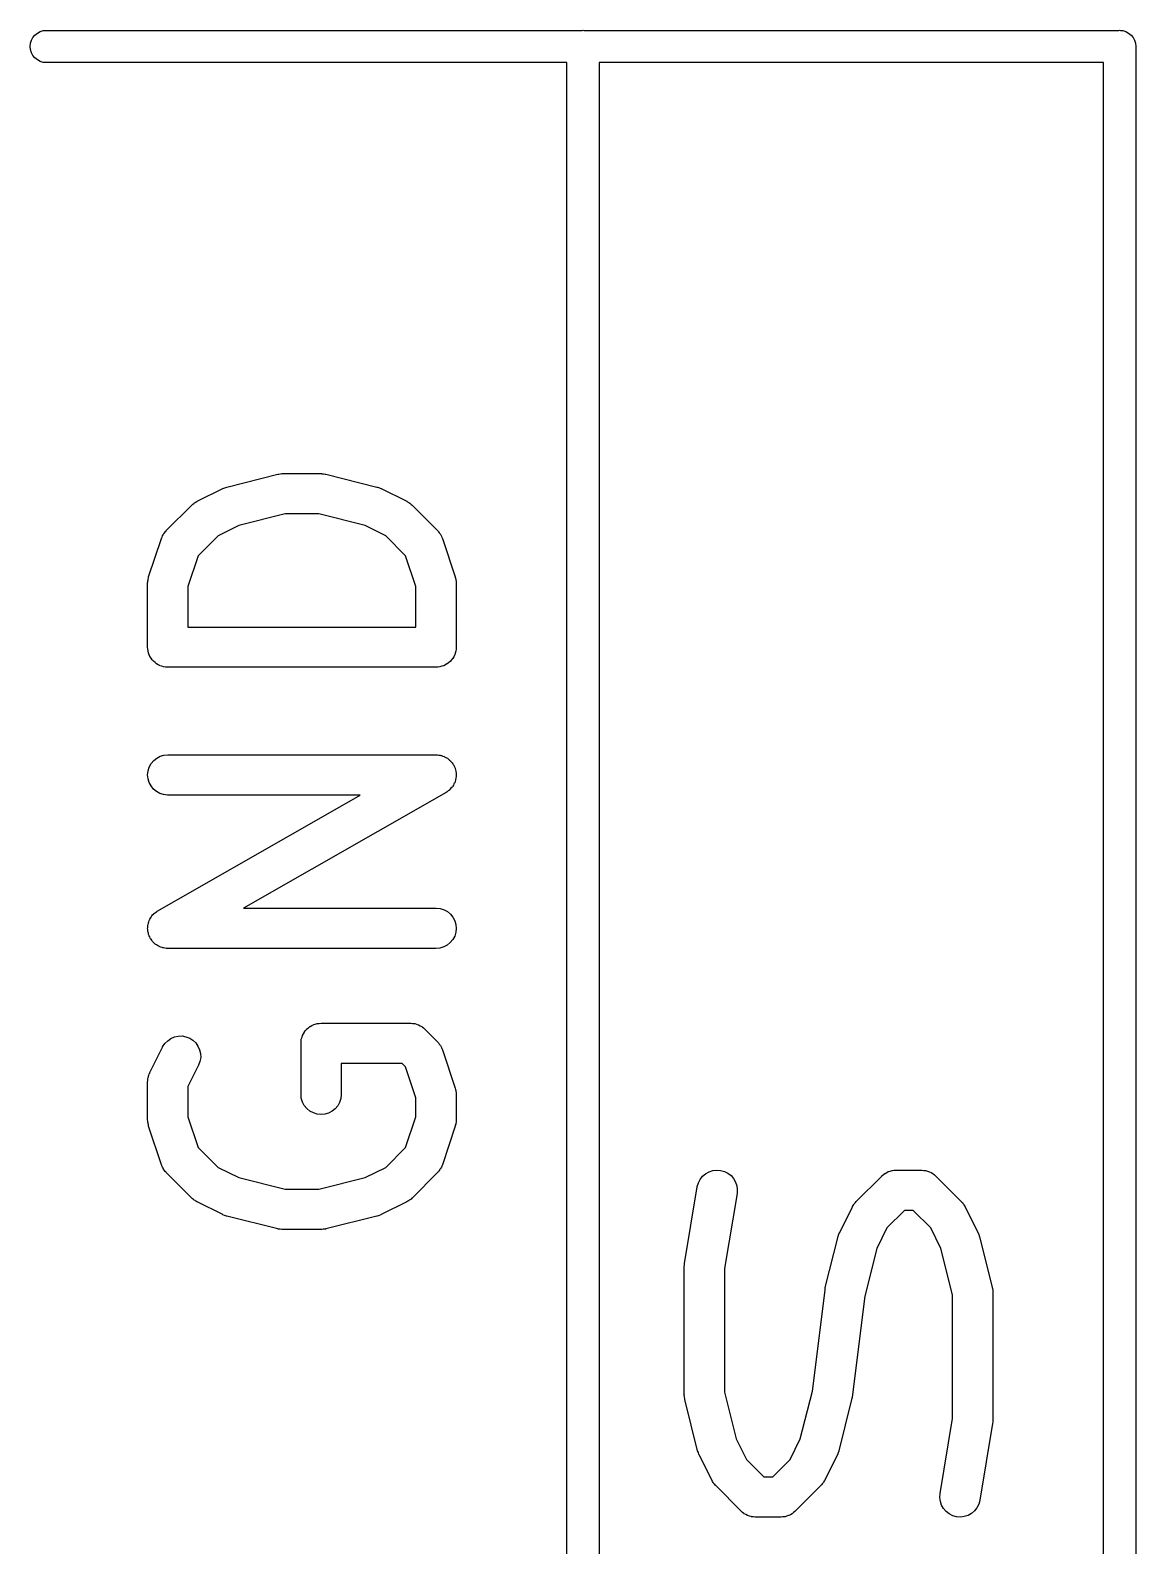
# Model space of a CAD drawing. Extents: x 27 to 117, y -173 to -16.
# Drawn here: x 112.94 to 117.06, y -61.34 to -55.69 of the extents above; entities that cross this region are included whole.
import ezdxf

# ---------------------------------------------------------------- set-up
doc = ezdxf.new("R2010")
doc.units = 0
doc.layers.add('BLACK', color=7, linetype='CONTINUOUS')

msp = doc.modelspace()

# ---------------------------------------------------------------- linework, layer by layer
at = {"layer": 'BLACK', "linetype": 'CONTINUOUS'}
for p, q in [((112.941, -55.7382), (112.944, -55.7269)), ((112.944, -55.7269), (112.95, -55.7165)), ((112.95, -55.7165), (112.957, -55.7074)), ((112.957, -55.7074), (112.967, -55.6999)), ((112.967, -55.6999), (112.977, -55.6943)), ((112.977, -55.6943), (112.988, -55.6909)), ((112.988, -55.6909), (112.997, -55.69)), ((112.997, -55.69), (114.997, -55.69)), ((114.997, -55.69), (115, -55.6897)), ((115, -55.6897), (115.003, -55.69)), ((115.003, -55.69), (116.997, -55.69)), ((116.997, -55.69), (117, -55.6897)), ((117, -55.6897), (117.003, -55.69)), ((117.003, -55.69), (117.012, -55.6909)), ((117.012, -55.6909), (117.023, -55.6943)), ((117.023, -55.6943), (117.033, -55.6999)), ((117.033, -55.6999), (117.043, -55.7074)), ((117.043, -55.7074), (117.05, -55.7165)), ((117.05, -55.7165), (117.056, -55.7269)), ((117.056, -55.7269), (117.059, -55.7382)), ((112.94, -55.75), (112.941, -55.7382)), ((112.941, -55.7618), (112.94, -55.75)), ((112.944, -55.7731), (112.941, -55.7618)), ((112.95, -55.7835), (112.944, -55.7731)), ((112.957, -55.7926), (112.95, -55.7835)), ((117.059, -55.7382), (117.06, -55.75)), ((117.06, -55.75), (117.06, -55.7529)), ((117.06, -55.7529), (117.06, -76.7471)), ((112.967, -55.8001), (112.957, -55.7926)), ((112.977, -55.8057), (112.967, -55.8001)), ((112.988, -55.8091), (112.977, -55.8057)), ((112.997, -55.81), (112.988, -55.8091)), ((114.94, -55.81), (112.997, -55.81)), ((114.94, -66.19), (114.94, -55.81)), ((115.06, -55.81), (115.06, -66.2471)), ((116.94, -55.81), (115.06, -55.81)), ((116.94, -76.69), (116.94, -55.81)), ((113.672, -57.3915), (113.863, -57.3439)), ((113.863, -57.3439), (113.864, -57.3437)), ((113.864, -57.3437), (113.865, -57.3435)), ((113.865, -57.3435), (113.866, -57.3431)), ((113.866, -57.3431), (113.872, -57.3425)), ((113.872, -57.3425), (113.878, -57.3417)), ((113.878, -57.3417), (113.88, -57.3418)), ((113.88, -57.3418), (113.881, -57.3417)), ((113.881, -57.3417), (114.024, -57.3417)), ((114.024, -57.3417), (114.025, -57.3417)), ((114.025, -57.3417), (114.026, -57.3418)), ((114.026, -57.3418), (114.028, -57.3418)), ((114.028, -57.3418), (114.033, -57.3426)), ((114.033, -57.3426), (114.039, -57.3433)), ((114.039, -57.3433), (114.041, -57.3437)), ((114.041, -57.3437), (114.042, -57.3439)), ((114.042, -57.3439), (114.232, -57.3915)), ((113.562, -57.4448), (113.657, -57.3972)), ((113.657, -57.3972), (113.658, -57.3967)), ((113.658, -57.3964), (113.665, -57.3941)), ((113.658, -57.3966), (113.658, -57.3964)), ((113.658, -57.3967), (113.658, -57.3966)), ((113.665, -57.3941), (113.672, -57.3917)), ((113.672, -57.3916), (113.672, -57.3915)), ((113.672, -57.3917), (113.672, -57.3916)), ((114.232, -57.3915), (114.233, -57.3918)), ((114.233, -57.3918), (114.234, -57.3919)), ((114.234, -57.3919), (114.234, -57.392)), ((114.234, -57.392), (114.241, -57.3945)), ((114.241, -57.3945), (114.247, -57.3969)), ((114.247, -57.3969), (114.248, -57.3971)), ((114.248, -57.3971), (114.248, -57.3972)), ((114.248, -57.3972), (114.343, -57.4448)), ((113.447, -57.5541), (113.542, -57.4589)), ((113.542, -57.4589), (113.543, -57.4581)), ((113.543, -57.4581), (113.546, -57.4555)), ((113.546, -57.4555), (113.549, -57.4526)), ((113.549, -57.4526), (113.552, -57.4509)), ((113.552, -57.4509), (113.554, -57.449)), ((113.554, -57.449), (113.558, -57.4471)), ((113.558, -57.4471), (113.562, -57.4448)), ((114.343, -57.4448), (114.344, -57.4453)), ((114.344, -57.4453), (114.348, -57.4476)), ((114.348, -57.4476), (114.351, -57.4496)), ((114.351, -57.4496), (114.354, -57.4516)), ((114.354, -57.4516), (114.356, -57.4533)), ((114.356, -57.4533), (114.359, -57.4562)), ((114.359, -57.4562), (114.363, -57.4589)), ((114.363, -57.4589), (114.458, -57.5541)), ((113.717, -57.535), (113.64, -57.5735)), ((113.89, -57.4917), (113.717, -57.535)), ((114.015, -57.4917), (113.89, -57.4917)), ((114.188, -57.535), (114.015, -57.4917)), ((114.265, -57.5735), (114.188, -57.535)), ((113.381, -57.7263), (113.429, -57.5834)), ((113.429, -57.5824), (113.43, -57.5804)), ((113.429, -57.5834), (113.429, -57.5824)), ((113.43, -57.5804), (113.431, -57.5783)), ((113.431, -57.5783), (113.433, -57.5738)), ((113.433, -57.5738), (113.435, -57.5692)), ((113.435, -57.5692), (113.437, -57.5674)), ((113.437, -57.5674), (113.438, -57.5654)), ((113.438, -57.5654), (113.441, -57.5615)), ((113.441, -57.5615), (113.444, -57.5573)), ((113.444, -57.5573), (113.446, -57.5558)), ((113.446, -57.5558), (113.447, -57.5541)), ((113.64, -57.5735), (113.566, -57.6477)), ((114.339, -57.6477), (114.265, -57.5735)), ((114.458, -57.5541), (114.459, -57.5549)), ((114.459, -57.5549), (114.46, -57.5566)), ((114.46, -57.5566), (114.462, -57.5581)), ((114.462, -57.5581), (114.464, -57.5623)), ((114.464, -57.5623), (114.468, -57.5663)), ((114.468, -57.5663), (114.469, -57.5682)), ((114.469, -57.5682), (114.47, -57.5701)), ((114.47, -57.5701), (114.472, -57.5747)), ((114.472, -57.5747), (114.474, -57.5793)), ((114.474, -57.5793), (114.475, -57.5814)), ((114.475, -57.5814), (114.476, -57.5834)), ((114.476, -57.5834), (114.524, -57.7263)), ((113.566, -57.6477), (113.527, -57.7622)), ((114.377, -57.7622), (114.339, -57.6477)), ((113.377, -57.749), (113.378, -57.7448)), ((113.377, -57.75), (113.377, -57.749)), ((113.377, -57.9881), (113.377, -57.75)), ((113.378, -57.7406), (113.379, -57.7375)), ((113.378, -57.7448), (113.378, -57.7406)), ((113.379, -57.7344), (113.38, -57.7304)), ((113.379, -57.7375), (113.379, -57.7344)), ((113.38, -57.7304), (113.381, -57.7263)), ((113.527, -57.7622), (113.527, -57.9131)), ((114.377, -57.9131), (114.377, -57.7622)), ((114.524, -57.7263), (114.524, -57.7273)), ((114.524, -57.7273), (114.525, -57.7314)), ((114.525, -57.7314), (114.526, -57.7354)), ((114.526, -57.7354), (114.526, -57.7385)), ((114.526, -57.7385), (114.527, -57.7416)), ((114.527, -57.7416), (114.527, -57.7458)), ((114.527, -57.7458), (114.527, -57.75)), ((114.527, -57.75), (114.527, -57.9881)), ((113.527, -57.9131), (114.377, -57.9131)), ((113.378, -57.9951), (113.377, -57.9881)), ((114.527, -57.9881), (114.527, -57.9886)), ((114.527, -57.9886), (114.527, -57.9886)), ((114.527, -57.9886), (114.527, -57.9886)), ((114.527, -57.9886), (114.527, -57.9891)), ((114.527, -57.9891), (114.527, -57.9962)), ((113.379, -58.0021), (113.378, -57.9951)), ((113.379, -58.0024), (113.379, -58.0021)), ((113.379, -58.0027), (113.379, -58.0024)), ((113.381, -58.0094), (113.379, -58.0027)), ((113.383, -58.0162), (113.381, -58.0094)), ((113.383, -58.0164), (113.383, -58.0162)), ((113.383, -58.0167), (113.383, -58.0164)), ((113.386, -58.0229), (113.383, -58.0167)), ((113.39, -58.0292), (113.386, -58.0229)), ((113.39, -58.0294), (113.39, -58.0292)), ((113.39, -58.0296), (113.39, -58.0294)), ((113.394, -58.0351), (113.39, -58.0296)), ((113.399, -58.0406), (113.394, -58.0351)), ((113.399, -58.0407), (113.399, -58.0406)), ((113.399, -58.0409), (113.399, -58.0407)), ((113.405, -58.0454), (113.399, -58.0409)), ((113.41, -58.05), (113.405, -58.0454)), ((114.499, -58.0461), (114.494, -58.0506)), ((114.505, -58.0417), (114.499, -58.0461)), ((114.51, -58.0359), (114.505, -58.0413)), ((114.505, -58.0413), (114.505, -58.0415)), ((114.505, -58.0415), (114.505, -58.0417)), ((114.514, -58.0305), (114.51, -58.0359)), ((114.515, -58.03), (114.514, -58.0302)), ((114.514, -58.0302), (114.514, -58.0305)), ((114.518, -58.0238), (114.515, -58.03)), ((114.521, -58.0176), (114.518, -58.0238)), ((114.522, -58.0172), (114.521, -58.0174)), ((114.521, -58.0174), (114.521, -58.0176)), ((114.524, -58.0104), (114.522, -58.0172)), ((114.526, -58.0037), (114.524, -58.0104)), ((114.527, -57.9962), (114.526, -58.0032)), ((114.526, -58.0032), (114.526, -58.0034)), ((114.526, -58.0034), (114.526, -58.0037)), ((113.41, -58.0501), (113.41, -58.05)), ((113.41, -58.0503), (113.41, -58.0501)), ((113.417, -58.0536), (113.41, -58.0503)), ((113.423, -58.057), (113.417, -58.0536)), ((113.423, -58.0571), (113.423, -58.057)), ((113.423, -58.0572), (113.423, -58.0571)), ((113.43, -58.0593), (113.423, -58.0572)), ((113.437, -58.0615), (113.43, -58.0593)), ((113.437, -58.0616), (113.437, -58.0615)), ((113.437, -58.0615), (113.437, -58.0615)), ((113.444, -58.0623), (113.437, -58.0616)), ((113.451, -58.0631), (113.444, -58.0623)), ((113.452, -58.0631), (113.451, -58.0631)), ((114.452, -58.0631), (113.452, -58.0631)), ((113.452, -58.0631), (113.452, -58.0631)), ((113.452, -58.0631), (113.452, -58.0631)), ((113.452, -58.0631), (113.452, -58.0631)), ((114.459, -58.0624), (114.452, -58.0631)), ((114.466, -58.0618), (114.459, -58.0624)), ((114.467, -58.0617), (114.466, -58.0618)), ((114.474, -58.0596), (114.467, -58.0617)), ((114.467, -58.0617), (114.467, -58.0617)), ((114.48, -58.0576), (114.474, -58.0596)), ((114.481, -58.0575), (114.48, -58.0576)), ((114.487, -58.0541), (114.481, -58.0574)), ((114.481, -58.0574), (114.481, -58.0575)), ((114.493, -58.0509), (114.487, -58.0541)), ((114.494, -58.0507), (114.493, -58.0509)), ((114.494, -58.0506), (114.494, -58.0507)), ((113.379, -58.4492), (113.383, -58.4352)), ((113.383, -58.4352), (113.39, -58.4223)), ((113.39, -58.4223), (113.4, -58.4111)), ((113.4, -58.4111), (113.411, -58.4018)), ((113.411, -58.4018), (113.424, -58.3949)), ((113.424, -58.3949), (113.438, -58.3907)), ((113.438, -58.3907), (113.452, -58.3893)), ((113.452, -58.3893), (114.452, -58.3893)), ((114.452, -58.3893), (114.453, -58.3893)), ((114.453, -58.3893), (114.456, -58.3896)), ((114.456, -58.3896), (114.458, -58.3895)), ((114.458, -58.3895), (114.463, -58.3904)), ((114.463, -58.3904), (114.468, -58.3909)), ((114.468, -58.3909), (114.47, -58.3917)), ((114.47, -58.3917), (114.473, -58.3921)), ((114.473, -58.3921), (114.477, -58.3939)), ((114.477, -58.3939), (114.482, -58.3954)), ((114.482, -58.3954), (114.484, -58.3966)), ((114.484, -58.3966), (114.486, -58.3975)), ((114.486, -58.3975), (114.491, -58.4001)), ((114.491, -58.4001), (114.495, -58.4024)), ((114.495, -58.4024), (114.497, -58.404)), ((114.497, -58.404), (114.499, -58.4054)), ((114.499, -58.4054), (114.502, -58.4087)), ((114.502, -58.4087), (114.506, -58.4118)), ((114.506, -58.4118), (114.508, -58.4138)), ((114.508, -58.4138), (114.509, -58.4155)), ((114.509, -58.4155), (114.512, -58.4195)), ((114.512, -58.4195), (114.515, -58.4232)), ((114.515, -58.4232), (114.516, -58.4255)), ((114.516, -58.4255), (114.518, -58.4275)), ((114.518, -58.4275), (114.52, -58.4319)), ((114.52, -58.4319), (114.522, -58.4362)), ((114.522, -58.4362), (114.523, -58.4386)), ((114.523, -58.4386), (114.524, -58.4409)), ((114.524, -58.4409), (114.525, -58.4456)), ((113.377, -58.4638), (113.379, -58.4492)), ((113.379, -58.4783), (113.377, -58.4638)), ((113.383, -58.4924), (113.379, -58.4783)), ((113.39, -58.5054), (113.383, -58.4924)), ((114.519, -58.4979), (114.517, -58.502)), ((114.52, -58.4956), (114.519, -58.4979)), ((114.522, -58.4933), (114.52, -58.4956)), ((114.523, -58.4888), (114.522, -58.4933)), ((114.525, -58.4843), (114.523, -58.4888)), ((114.525, -58.4456), (114.526, -58.4502)), ((114.526, -58.4794), (114.525, -58.4818)), ((114.525, -58.4818), (114.525, -58.4843)), ((114.526, -58.4502), (114.526, -58.4528)), ((114.526, -58.4528), (114.527, -58.4552)), ((114.527, -58.4698), (114.526, -58.4746)), ((114.526, -58.4746), (114.526, -58.4794)), ((114.527, -58.4552), (114.527, -58.46)), ((114.527, -58.46), (114.527, -58.4648)), ((114.527, -58.4648), (114.527, -58.4673)), ((114.527, -58.4673), (114.527, -58.4698)), ((113.399, -58.5168), (113.39, -58.5054)), ((113.41, -58.5262), (113.399, -58.5168)), ((113.423, -58.5332), (113.41, -58.5262)), ((113.415, -58.9706), (114.17, -58.5393)), ((113.437, -58.5376), (113.423, -58.5332)), ((113.451, -58.5393), (113.437, -58.5376)), ((113.452, -58.5393), (113.451, -58.5393)), ((114.17, -58.5393), (113.452, -58.5393)), ((114.49, -58.5294), (113.735, -58.9607)), ((114.492, -58.5279), (114.49, -58.5294)), ((114.494, -58.5268), (114.492, -58.5279)), ((114.498, -58.5237), (114.494, -58.5268)), ((114.502, -58.5209), (114.498, -58.5237)), ((114.503, -58.5191), (114.502, -58.5209)), ((114.505, -58.5175), (114.503, -58.5191)), ((114.508, -58.5138), (114.505, -58.5175)), ((114.512, -58.5103), (114.508, -58.5138)), ((114.513, -58.5082), (114.512, -58.5103)), ((114.515, -58.5062), (114.513, -58.5082)), ((114.517, -58.502), (114.515, -58.5062)), ((113.382, -59.0112), (113.383, -59.0067)), ((113.383, -59.0067), (113.384, -59.0044)), ((113.384, -59.0044), (113.385, -59.0021)), ((113.385, -59.0021), (113.388, -58.998)), ((113.388, -58.998), (113.39, -58.9938)), ((113.39, -58.9938), (113.392, -58.9918)), ((113.392, -58.9918), (113.393, -58.9897)), ((113.393, -58.9897), (113.396, -58.9862)), ((113.396, -58.9862), (113.4, -58.9825)), ((113.4, -58.9825), (113.401, -58.9809)), ((113.401, -58.9809), (113.403, -58.9791)), ((113.403, -58.9791), (113.407, -58.9763)), ((113.407, -58.9763), (113.411, -58.9732)), ((113.411, -58.9732), (113.413, -58.9721)), ((113.413, -58.9721), (113.415, -58.9706)), ((113.735, -58.9607), (114.452, -58.9607)), ((114.452, -58.9607), (114.453, -58.9607)), ((114.453, -58.9607), (114.468, -58.9624)), ((114.468, -58.9624), (114.482, -58.9668)), ((114.482, -58.9668), (114.495, -58.9738)), ((114.495, -58.9738), (114.506, -58.9832)), ((114.506, -58.9832), (114.515, -58.9946)), ((114.515, -58.9946), (114.522, -59.0076)), ((113.377, -59.0352), (113.378, -59.0327)), ((113.378, -59.04), (113.377, -59.0352)), ((113.378, -59.0254), (113.379, -59.0206)), ((113.378, -59.0301), (113.378, -59.0254)), ((113.378, -59.0327), (113.378, -59.0301)), ((113.378, -59.0448), (113.378, -59.04)), ((113.378, -59.0472), (113.378, -59.0448)), ((113.379, -59.0498), (113.378, -59.0472)), ((113.379, -59.0206), (113.38, -59.0182)), ((113.38, -59.0544), (113.379, -59.0498)), ((113.38, -59.0157), (113.382, -59.0112)), ((113.38, -59.0182), (113.38, -59.0157)), ((113.381, -59.0591), (113.38, -59.0544)), ((113.382, -59.0614), (113.381, -59.0591)), ((113.383, -59.0638), (113.382, -59.0614)), ((114.522, -59.0076), (114.526, -59.0217)), ((114.526, -59.0508), (114.522, -59.0648)), ((114.526, -59.0217), (114.527, -59.0362)), ((114.527, -59.0362), (114.526, -59.0508)), ((113.385, -59.0681), (113.383, -59.0638)), ((113.387, -59.0725), (113.385, -59.0681)), ((113.388, -59.0745), (113.387, -59.0725)), ((113.39, -59.0768), (113.388, -59.0745)), ((113.393, -59.0805), (113.39, -59.0768)), ((113.395, -59.0845), (113.393, -59.0805)), ((113.397, -59.0862), (113.395, -59.0845)), ((113.399, -59.0882), (113.397, -59.0862)), ((113.402, -59.0913), (113.399, -59.0882)), ((113.406, -59.0946), (113.402, -59.0913)), ((113.408, -59.096), (113.406, -59.0946)), ((113.41, -59.0976), (113.408, -59.096)), ((113.414, -59.0999), (113.41, -59.0976)), ((113.418, -59.1025), (113.414, -59.0999)), ((113.421, -59.1034), (113.418, -59.1025)), ((113.423, -59.1046), (113.421, -59.1034)), ((113.427, -59.1061), (113.423, -59.1046)), ((113.432, -59.1079), (113.427, -59.1061)), ((113.434, -59.1083), (113.432, -59.1079)), ((113.437, -59.1091), (113.434, -59.1083)), ((113.442, -59.1096), (113.437, -59.1091)), ((113.446, -59.1105), (113.442, -59.1096)), ((113.449, -59.1104), (113.446, -59.1105)), ((113.451, -59.1107), (113.449, -59.1104)), ((113.452, -59.1107), (113.451, -59.1107)), ((114.452, -59.1107), (113.452, -59.1107)), ((114.467, -59.1093), (114.452, -59.1107)), ((114.481, -59.1051), (114.467, -59.1093)), ((114.494, -59.0982), (114.481, -59.1051)), ((114.505, -59.0889), (114.494, -59.0982)), ((114.515, -59.0777), (114.505, -59.0889)), ((114.522, -59.0648), (114.515, -59.0777)), ((113.977, -59.4063), (113.982, -59.4018)), ((113.982, -59.4018), (113.983, -59.4017)), ((113.983, -59.4015), (113.989, -59.3983)), ((113.983, -59.4017), (113.983, -59.4015)), ((113.989, -59.3983), (113.995, -59.3949)), ((113.995, -59.3949), (113.996, -59.3947)), ((113.995, -59.3949), (113.995, -59.3949)), ((113.996, -59.3947), (114.002, -59.3927)), ((114.002, -59.3927), (114.009, -59.3907)), ((114.009, -59.3907), (114.01, -59.3907)), ((114.01, -59.3906), (114.017, -59.39)), ((114.01, -59.3907), (114.01, -59.3906)), ((114.017, -59.39), (114.024, -59.3893)), ((114.024, -59.3893), (114.357, -59.3893)), ((114.357, -59.3893), (114.357, -59.3893)), ((114.357, -59.3893), (114.357, -59.3893)), ((114.357, -59.3893), (114.358, -59.3893)), ((114.357, -59.3893), (114.357, -59.3893)), ((114.358, -59.3893), (114.365, -59.3901)), ((114.365, -59.3901), (114.372, -59.3908)), ((114.372, -59.3908), (114.372, -59.3909)), ((114.372, -59.3909), (114.373, -59.3909)), ((114.373, -59.3909), (114.379, -59.393)), ((114.379, -59.393), (114.386, -59.395)), ((114.386, -59.395), (114.386, -59.3952)), ((114.386, -59.3952), (114.387, -59.3954)), ((114.387, -59.3954), (114.393, -59.3987)), ((114.393, -59.3987), (114.399, -59.402)), ((114.399, -59.402), (114.399, -59.4022)), ((114.399, -59.4022), (114.4, -59.4024)), ((114.4, -59.4024), (114.405, -59.4069)), ((113.441, -59.4651), (113.452, -59.4546)), ((113.452, -59.4546), (113.464, -59.4463)), ((113.464, -59.4463), (113.477, -59.4405)), ((113.477, -59.4405), (113.491, -59.4374)), ((113.491, -59.4374), (113.506, -59.4371)), ((113.506, -59.4371), (113.52, -59.4397)), ((113.52, -59.4397), (113.534, -59.4451)), ((113.534, -59.4451), (113.546, -59.4529)), ((113.546, -59.4529), (113.557, -59.4631)), ((113.949, -59.4632), (113.95, -59.4562)), ((113.95, -59.4487), (113.953, -59.442)), ((113.95, -59.449), (113.95, -59.4487)), ((113.95, -59.4492), (113.95, -59.449)), ((113.95, -59.4562), (113.95, -59.4492)), ((113.953, -59.442), (113.955, -59.4352)), ((113.955, -59.4347), (113.958, -59.4285)), ((113.955, -59.435), (113.955, -59.4347)), ((113.955, -59.4352), (113.955, -59.435)), ((113.958, -59.4285), (113.962, -59.4223)), ((113.962, -59.4219), (113.966, -59.4165)), ((113.962, -59.4221), (113.962, -59.4219)), ((113.962, -59.4223), (113.962, -59.4221)), ((113.966, -59.4165), (113.971, -59.4111)), ((113.971, -59.4107), (113.977, -59.4063)), ((113.971, -59.4109), (113.971, -59.4107)), ((113.971, -59.4111), (113.971, -59.4109)), ((114.405, -59.4069), (114.41, -59.4113)), ((114.41, -59.4113), (114.458, -59.4589)), ((113.385, -59.5736), (113.433, -59.4784)), ((113.433, -59.4774), (113.441, -59.4651)), ((113.433, -59.4784), (113.433, -59.4774)), ((113.557, -59.4631), (113.565, -59.475)), ((113.565, -59.475), (113.571, -59.4884)), ((113.571, -59.4884), (113.574, -59.5027)), ((113.574, -59.5027), (113.575, -59.5174)), ((113.949, -59.4637), (113.949, -59.4632)), ((113.949, -59.4638), (113.949, -59.4637)), ((113.949, -59.4643), (113.949, -59.4638)), ((113.949, -59.4638), (113.949, -59.4638)), ((113.949, -59.6548), (113.949, -59.4643)), ((114.458, -59.4589), (114.459, -59.4596)), ((114.459, -59.4596), (114.46, -59.4613)), ((114.46, -59.4613), (114.462, -59.4629)), ((114.462, -59.4629), (114.464, -59.4671)), ((114.464, -59.4671), (114.468, -59.4711)), ((114.468, -59.4711), (114.469, -59.473)), ((114.469, -59.473), (114.47, -59.4748)), ((114.47, -59.4748), (114.472, -59.4795)), ((114.472, -59.4795), (114.474, -59.4841)), ((114.474, -59.4841), (114.475, -59.4862)), ((114.475, -59.4862), (114.476, -59.4882)), ((114.476, -59.4882), (114.524, -59.631)), ((113.567, -59.5454), (113.527, -59.6248)), ((113.572, -59.5318), (113.567, -59.5454)), ((113.575, -59.5174), (113.572, -59.5318)), ((114.326, -59.5393), (114.099, -59.5393)), ((114.099, -59.5393), (114.099, -59.6548)), ((114.339, -59.5524), (114.326, -59.5393)), ((114.377, -59.6669), (114.339, -59.5524)), ((113.377, -59.6061), (113.378, -59.6039)), ((113.377, -59.6071), (113.377, -59.6061)), ((113.377, -59.75), (113.377, -59.6071)), ((113.378, -59.5966), (113.379, -59.5915)), ((113.378, -59.6017), (113.378, -59.5966)), ((113.378, -59.6039), (113.378, -59.6017)), ((113.379, -59.5915), (113.38, -59.5895)), ((113.38, -59.5873), (113.382, -59.5825)), ((113.38, -59.5895), (113.38, -59.5873)), ((113.382, -59.5825), (113.383, -59.5776)), ((113.383, -59.5776), (113.385, -59.5757)), ((113.385, -59.5757), (113.385, -59.5736)), ((113.527, -59.6248), (113.527, -59.7378)), ((113.95, -59.6693), (113.949, -59.6548)), ((113.954, -59.6833), (113.95, -59.6693)), ((113.961, -59.6963), (113.954, -59.6833)), ((114.093, -59.6843), (114.086, -59.6971)), ((114.097, -59.6704), (114.093, -59.6843)), ((114.099, -59.6558), (114.097, -59.6704)), ((114.099, -59.6548), (114.099, -59.6558)), ((114.377, -59.7378), (114.377, -59.6669)), ((114.524, -59.631), (114.524, -59.632)), ((114.524, -59.632), (114.525, -59.6362)), ((114.525, -59.6362), (114.526, -59.6402)), ((114.526, -59.6402), (114.526, -59.6433)), ((114.526, -59.6433), (114.527, -59.6464)), ((114.527, -59.6464), (114.527, -59.6506)), ((114.527, -59.6506), (114.527, -59.6548)), ((114.527, -59.6548), (114.527, -59.75)), ((113.527, -59.7378), (113.566, -59.8523)), ((113.971, -59.7076), (113.961, -59.6963)), ((113.982, -59.7169), (113.971, -59.7076)), ((113.995, -59.7239), (113.982, -59.7169)), ((114.009, -59.7282), (113.995, -59.7239)), ((114.023, -59.7298), (114.009, -59.7282)), ((114.038, -59.7284), (114.023, -59.7298)), ((114.052, -59.7243), (114.038, -59.7284)), ((114.065, -59.7175), (114.052, -59.7243)), ((114.076, -59.7083), (114.065, -59.7175)), ((114.086, -59.6971), (114.076, -59.7083)), ((114.339, -59.8523), (114.377, -59.7378)), ((113.378, -59.7542), (113.377, -59.75)), ((113.378, -59.7584), (113.378, -59.7542)), ((113.379, -59.7615), (113.378, -59.7584)), ((113.379, -59.7646), (113.379, -59.7615)), ((113.38, -59.7686), (113.379, -59.7646)), ((113.381, -59.7727), (113.38, -59.7686)), ((113.381, -59.7737), (113.381, -59.7727)), ((113.429, -59.9166), (113.381, -59.7737)), ((114.524, -59.7737), (114.476, -59.9166)), ((114.526, -59.7656), (114.524, -59.7696)), ((114.524, -59.7696), (114.524, -59.7737)), ((114.527, -59.7594), (114.526, -59.7625)), ((114.526, -59.7625), (114.526, -59.7656)), ((114.527, -59.75), (114.527, -59.751)), ((114.527, -59.751), (114.527, -59.7552)), ((114.527, -59.7552), (114.527, -59.7594)), ((113.566, -59.8523), (113.64, -59.9265)), ((114.265, -59.9265), (114.339, -59.8523)), ((113.43, -59.9186), (113.429, -59.9166)), ((113.43, -59.9207), (113.43, -59.9186)), ((113.433, -59.9253), (113.43, -59.9207)), ((113.435, -59.9299), (113.433, -59.9253)), ((113.436, -59.9317), (113.435, -59.9299)), ((113.437, -59.9337), (113.436, -59.9317)), ((113.44, -59.9377), (113.437, -59.9337)), ((113.443, -59.9419), (113.44, -59.9377)), ((113.445, -59.9434), (113.443, -59.9419)), ((113.446, -59.9451), (113.445, -59.9434)), ((113.447, -59.9459), (113.446, -59.9451)), ((113.542, -60.0411), (113.447, -59.9459)), ((113.64, -59.9265), (113.717, -59.9649)), ((113.717, -59.9649), (113.89, -60.0083)), ((114.015, -60.0083), (114.188, -59.9649)), ((114.188, -59.9649), (114.265, -59.9265)), ((114.458, -59.9459), (114.363, -60.0411)), ((114.459, -59.9442), (114.458, -59.9459)), ((114.461, -59.9427), (114.459, -59.9442)), ((114.464, -59.9385), (114.461, -59.9427)), ((114.467, -59.9346), (114.464, -59.9385)), ((114.468, -59.9326), (114.467, -59.9346)), ((114.469, -59.9308), (114.468, -59.9326)), ((114.472, -59.9262), (114.469, -59.9308)), ((114.474, -59.9217), (114.472, -59.9262)), ((114.475, -59.9196), (114.474, -59.9217)), ((114.476, -59.9176), (114.475, -59.9196)), ((114.476, -59.9166), (114.476, -59.9176)), ((115.437, -59.9714), (115.446, -59.9599)), ((115.446, -59.9599), (115.457, -59.9504)), ((115.457, -59.9504), (115.47, -59.9432)), ((115.47, -59.9432), (115.484, -59.9387)), ((115.484, -59.9387), (115.498, -59.9369)), ((115.498, -59.9369), (115.513, -59.938)), ((115.513, -59.938), (115.527, -59.9419)), ((115.527, -59.9419), (115.54, -59.9485)), ((115.54, -59.9485), (115.552, -59.9575)), ((115.552, -59.9575), (115.561, -59.9685)), ((116.018, -60.0541), (116.114, -59.9589)), ((116.114, -59.9581), (116.12, -59.9538)), ((116.114, -59.9587), (116.114, -59.9581)), ((116.114, -59.9589), (116.114, -59.9587)), ((116.114, -59.9587), (116.114, -59.9587)), ((116.114, -59.9587), (116.114, -59.9587)), ((116.12, -59.9538), (116.125, -59.9494)), ((116.125, -59.9494), (116.126, -59.9492)), ((116.126, -59.949), (116.132, -59.9458)), ((116.126, -59.9492), (116.126, -59.949)), ((116.132, -59.9458), (116.138, -59.9426)), ((116.138, -59.9424), (116.139, -59.9423)), ((116.138, -59.9426), (116.138, -59.9424)), ((116.139, -59.9423), (116.145, -59.9403)), ((116.145, -59.9403), (116.152, -59.9383)), ((116.152, -59.9383), (116.153, -59.9382)), ((116.152, -59.9383), (116.152, -59.9383)), ((116.153, -59.9382), (116.16, -59.9376)), ((116.16, -59.9376), (116.167, -59.9369)), ((116.167, -59.9369), (116.262, -59.9369)), ((116.262, -59.9369), (116.262, -59.9369)), ((116.262, -59.9369), (116.262, -59.9369)), ((116.262, -59.9369), (116.263, -59.9369)), ((116.262, -59.9369), (116.262, -59.9369)), ((116.263, -59.9369), (116.27, -59.9377)), ((116.27, -59.9377), (116.277, -59.9384)), ((116.277, -59.9384), (116.277, -59.9385)), ((116.277, -59.9385), (116.277, -59.9385)), ((116.277, -59.9385), (116.284, -59.9406)), ((116.284, -59.9406), (116.291, -59.9427)), ((116.291, -59.9427), (116.291, -59.9428)), ((116.291, -59.9428), (116.291, -59.943)), ((116.291, -59.943), (116.298, -59.9463)), ((116.298, -59.9463), (116.304, -59.9496)), ((116.304, -59.9496), (116.304, -59.9498)), ((116.304, -59.9498), (116.304, -59.95)), ((116.304, -59.95), (116.31, -59.9545)), ((116.31, -59.9545), (116.315, -59.9589)), ((116.315, -59.9589), (116.41, -60.0541)), ((113.89, -60.0083), (114.015, -60.0083)), ((115.378, -60.2853), (115.426, -59.9996)), ((115.426, -59.9985), (115.43, -59.9845)), ((115.426, -59.9996), (115.426, -59.9985)), ((115.43, -59.9845), (115.437, -59.9714)), ((115.561, -59.9685), (115.568, -59.9812)), ((115.568, -59.9812), (115.573, -59.9951)), ((115.573, -59.9951), (115.575, -60.0096)), ((115.575, -60.0096), (115.574, -60.0242)), ((113.545, -60.0438), (113.542, -60.0411)), ((113.548, -60.0467), (113.545, -60.0438)), ((113.551, -60.0484), (113.548, -60.0467)), ((113.554, -60.0504), (113.551, -60.0484)), ((113.557, -60.0524), (113.554, -60.0504)), ((113.561, -60.0547), (113.557, -60.0524)), ((113.562, -60.0552), (113.561, -60.0547)), ((113.657, -60.1028), (113.562, -60.0552)), ((114.343, -60.0552), (114.248, -60.1028)), ((114.347, -60.0529), (114.343, -60.0552)), ((114.35, -60.051), (114.347, -60.0529)), ((114.353, -60.049), (114.35, -60.051)), ((114.355, -60.0474), (114.353, -60.049)), ((114.359, -60.0445), (114.355, -60.0474)), ((114.362, -60.0419), (114.359, -60.0445)), ((114.363, -60.0411), (114.362, -60.0419)), ((115.574, -60.0242), (115.527, -60.3038)), ((115.957, -60.1688), (116.004, -60.0736)), ((116.004, -60.0736), (116.005, -60.0727)), ((116.005, -60.0727), (116.007, -60.0691)), ((116.007, -60.0691), (116.009, -60.0654)), ((116.009, -60.0654), (116.011, -60.063)), ((116.011, -60.063), (116.013, -60.0604)), ((116.013, -60.0604), (116.016, -60.0574)), ((116.016, -60.0574), (116.018, -60.0541)), ((116.41, -60.0541), (116.411, -60.0549)), ((116.411, -60.0549), (116.414, -60.0581)), ((116.414, -60.0581), (116.416, -60.0612)), ((116.416, -60.0612), (116.418, -60.0639)), ((116.418, -60.0639), (116.42, -60.0663)), ((116.42, -60.0663), (116.422, -60.07)), ((116.422, -60.07), (116.424, -60.0736)), ((116.424, -60.0736), (116.472, -60.1688)), ((113.657, -60.1029), (113.657, -60.1028)), ((113.658, -60.1031), (113.657, -60.1029)), ((113.664, -60.1055), (113.658, -60.1031)), ((113.671, -60.108), (113.664, -60.1055)), ((113.671, -60.1081), (113.671, -60.108)), ((113.671, -60.1082), (113.671, -60.1081)), ((113.672, -60.1085), (113.671, -60.1082)), ((113.863, -60.1561), (113.672, -60.1085)), ((114.232, -60.1085), (114.042, -60.1561)), ((114.233, -60.1084), (114.232, -60.1085)), ((114.24, -60.1059), (114.233, -60.1083)), ((114.233, -60.1083), (114.233, -60.1084)), ((114.246, -60.1036), (114.24, -60.1059)), ((114.247, -60.1034), (114.246, -60.1036)), ((114.248, -60.1028), (114.247, -60.1033)), ((114.247, -60.1033), (114.247, -60.1034)), ((116.198, -60.0869), (116.133, -60.1516)), ((116.231, -60.0869), (116.198, -60.0869)), ((116.296, -60.1516), (116.231, -60.0869)), ((113.864, -60.1563), (113.863, -60.1561)), ((113.865, -60.1567), (113.864, -60.1563)), ((113.871, -60.1574), (113.865, -60.1567)), ((113.877, -60.1582), (113.871, -60.1574)), ((113.879, -60.1582), (113.877, -60.1582)), ((113.88, -60.1583), (113.879, -60.1582)), ((113.881, -60.1583), (113.88, -60.1583)), ((114.024, -60.1583), (113.881, -60.1583)), ((114.025, -60.1582), (114.024, -60.1583)), ((114.026, -60.1583), (114.025, -60.1582)), ((114.032, -60.1575), (114.026, -60.1583)), ((114.038, -60.1569), (114.032, -60.1575)), ((114.04, -60.1565), (114.038, -60.1569)), ((114.041, -60.1563), (114.04, -60.1565)), ((114.042, -60.1561), (114.041, -60.1563)), ((115.903, -60.3747), (115.951, -60.1842)), ((115.951, -60.1825), (115.954, -60.176)), ((115.951, -60.1829), (115.951, -60.1825)), ((115.951, -60.1832), (115.951, -60.1829)), ((115.951, -60.1842), (115.951, -60.1832)), ((115.954, -60.176), (115.956, -60.1695)), ((115.956, -60.1695), (115.957, -60.1692)), ((115.957, -60.1692), (115.957, -60.1688)), ((116.133, -60.1516), (116.095, -60.2286)), ((116.334, -60.2286), (116.296, -60.1516)), ((116.472, -60.1688), (116.472, -60.1698)), ((116.472, -60.1698), (116.472, -60.1701)), ((116.472, -60.1701), (116.473, -60.1704)), ((116.473, -60.1704), (116.475, -60.177)), ((116.475, -60.177), (116.477, -60.1835)), ((116.477, -60.1835), (116.477, -60.1839)), ((116.477, -60.1839), (116.478, -60.1842)), ((116.478, -60.1842), (116.525, -60.3747)), ((116.095, -60.2286), (116.05, -60.4067)), ((116.377, -60.4021), (116.334, -60.2286)), ((115.377, -60.2966), (115.378, -60.2909)), ((115.377, -60.2976), (115.377, -60.2966)), ((115.377, -60.7738), (115.377, -60.2976)), ((115.378, -60.2909), (115.378, -60.2853)), ((115.527, -60.3038), (115.527, -60.7646)), ((115.855, -60.76), (115.902, -60.3836)), ((115.902, -60.3825), (115.903, -60.3786)), ((115.902, -60.3836), (115.902, -60.3825)), ((115.903, -60.3786), (115.903, -60.3747)), ((116.05, -60.4067), (116.003, -60.7831)), ((116.377, -60.8628), (116.377, -60.4021)), ((116.525, -60.3747), (116.525, -60.3757)), ((116.525, -60.3757), (116.526, -60.377)), ((116.526, -60.377), (116.526, -60.3783)), ((116.526, -60.3783), (116.527, -60.3843)), ((116.527, -60.3843), (116.527, -60.3902)), ((116.527, -60.3902), (116.527, -60.3915)), ((116.527, -60.3915), (116.527, -60.3929)), ((116.527, -60.3929), (116.527, -60.869)), ((115.378, -60.7751), (115.377, -60.7738)), ((115.377, -60.7765), (115.378, -60.7751)), ((115.378, -60.7824), (115.377, -60.7765)), ((115.379, -60.7884), (115.378, -60.7824)), ((115.379, -60.7897), (115.379, -60.7884)), ((115.379, -60.791), (115.379, -60.7897)), ((115.38, -60.792), (115.379, -60.791)), ((115.427, -60.9825), (115.38, -60.792)), ((115.527, -60.7646), (115.571, -60.9381)), ((115.81, -60.9381), (115.855, -60.76)), ((116.001, -60.792), (115.954, -60.9825)), ((116.002, -60.788), (116.001, -60.792)), ((116.003, -60.7841), (116.002, -60.788)), ((116.003, -60.7831), (116.003, -60.7841)), ((116.331, -61.1424), (116.377, -60.8628)), ((116.527, -60.869), (116.527, -60.8701)), ((116.527, -60.8701), (116.527, -60.8757)), ((116.526, -60.8814), (116.479, -61.1671)), ((116.527, -60.8757), (116.526, -60.8814)), ((115.427, -60.9828), (115.427, -60.9825)), ((115.427, -60.9831), (115.427, -60.9828)), ((115.43, -60.9896), (115.427, -60.9831)), ((115.571, -60.9381), (115.609, -61.0151)), ((115.772, -61.0151), (115.81, -60.9381)), ((115.954, -60.9825), (115.953, -60.9835)), ((115.432, -60.9963), (115.43, -60.9896)), ((115.432, -60.9966), (115.432, -60.9963)), ((115.432, -60.9969), (115.432, -60.9966)), ((115.433, -60.9978), (115.432, -60.9969)), ((115.481, -61.0931), (115.433, -60.9978)), ((115.609, -61.0151), (115.674, -61.0798)), ((115.707, -61.0798), (115.772, -61.0151)), ((115.948, -60.9978), (115.9, -61.0931)), ((115.951, -60.9907), (115.948, -60.9972)), ((115.948, -60.9972), (115.948, -60.9975)), ((115.948, -60.9975), (115.948, -60.9978)), ((115.953, -60.9842), (115.951, -60.9907)), ((115.953, -60.9835), (115.953, -60.9838)), ((115.953, -60.9838), (115.953, -60.9842)), ((115.483, -61.0966), (115.481, -61.0931)), ((115.674, -61.0798), (115.707, -61.0798)), ((115.9, -61.094), (115.898, -61.0975)), ((115.9, -61.0931), (115.9, -61.094)), ((115.485, -61.1004), (115.483, -61.0966)), ((115.487, -61.1028), (115.485, -61.1004)), ((115.488, -61.1055), (115.487, -61.1028)), ((115.491, -61.1085), (115.488, -61.1055)), ((115.494, -61.1118), (115.491, -61.1085)), ((115.495, -61.1126), (115.494, -61.1118)), ((115.59, -61.2078), (115.495, -61.1126)), ((115.886, -61.1126), (115.791, -61.2078)), ((115.889, -61.1093), (115.886, -61.1126)), ((115.892, -61.1063), (115.889, -61.1093)), ((115.894, -61.1037), (115.892, -61.1063)), ((115.896, -61.1012), (115.894, -61.1037)), ((115.898, -61.0975), (115.896, -61.1012)), ((116.33, -61.157), (116.331, -61.1424)), ((115.595, -61.2122), (115.59, -61.2078)), ((115.79, -61.2085), (115.785, -61.2128)), ((115.791, -61.208), (115.79, -61.2085)), ((115.791, -61.2078), (115.791, -61.208)), ((115.791, -61.208), (115.791, -61.208)), ((115.791, -61.208), (115.791, -61.208)), ((116.332, -61.1716), (116.33, -61.157)), ((116.336, -61.1854), (116.332, -61.1716)), ((116.344, -61.1981), (116.336, -61.1854)), ((116.353, -61.2092), (116.344, -61.1981)), ((116.365, -61.2182), (116.353, -61.2092)), ((116.459, -61.2067), (116.448, -61.2162)), ((116.468, -61.1952), (116.459, -61.2067)), ((116.475, -61.1822), (116.468, -61.1952)), ((116.479, -61.1681), (116.475, -61.1822)), ((116.479, -61.1671), (116.479, -61.1681)), ((115.6, -61.2166), (115.595, -61.2122)), ((115.601, -61.2168), (115.6, -61.2166)), ((115.601, -61.2171), (115.601, -61.2168)), ((115.607, -61.2203), (115.601, -61.2171)), ((115.613, -61.2237), (115.607, -61.2203)), ((115.614, -61.2238), (115.613, -61.2237)), ((115.614, -61.224), (115.614, -61.2238)), ((115.621, -61.226), (115.614, -61.224)), ((115.627, -61.2281), (115.621, -61.226)), ((115.628, -61.2282), (115.627, -61.2281)), ((115.628, -61.2283), (115.628, -61.2282)), ((115.635, -61.229), (115.628, -61.2283)), ((115.642, -61.2298), (115.635, -61.229)), ((115.643, -61.2298), (115.642, -61.2298)), ((115.738, -61.2298), (115.643, -61.2298)), ((115.643, -61.2298), (115.643, -61.2298)), ((115.643, -61.2298), (115.643, -61.2298)), ((115.643, -61.2298), (115.643, -61.2298)), ((115.745, -61.2291), (115.738, -61.2298)), ((115.752, -61.2285), (115.745, -61.2291)), ((115.753, -61.2283), (115.752, -61.2284)), ((115.752, -61.2284), (115.752, -61.2285)), ((115.759, -61.2263), (115.753, -61.2283)), ((115.766, -61.2244), (115.759, -61.2263)), ((115.767, -61.2241), (115.766, -61.2242)), ((115.766, -61.2242), (115.766, -61.2244)), ((115.773, -61.2209), (115.767, -61.2241)), ((115.779, -61.2177), (115.773, -61.2209)), ((115.78, -61.2172), (115.779, -61.2174)), ((115.779, -61.2174), (115.779, -61.2177)), ((115.785, -61.2128), (115.78, -61.2172)), ((116.378, -61.2248), (116.365, -61.2182)), ((116.392, -61.2287), (116.378, -61.2248)), ((116.407, -61.2297), (116.392, -61.2287)), ((116.421, -61.228), (116.407, -61.2297)), ((116.435, -61.2234), (116.421, -61.228)), ((116.448, -61.2162), (116.435, -61.2234))]:
    msp.add_line(p, q, dxfattribs=at)

doc.saveas('drawing.dxf')
